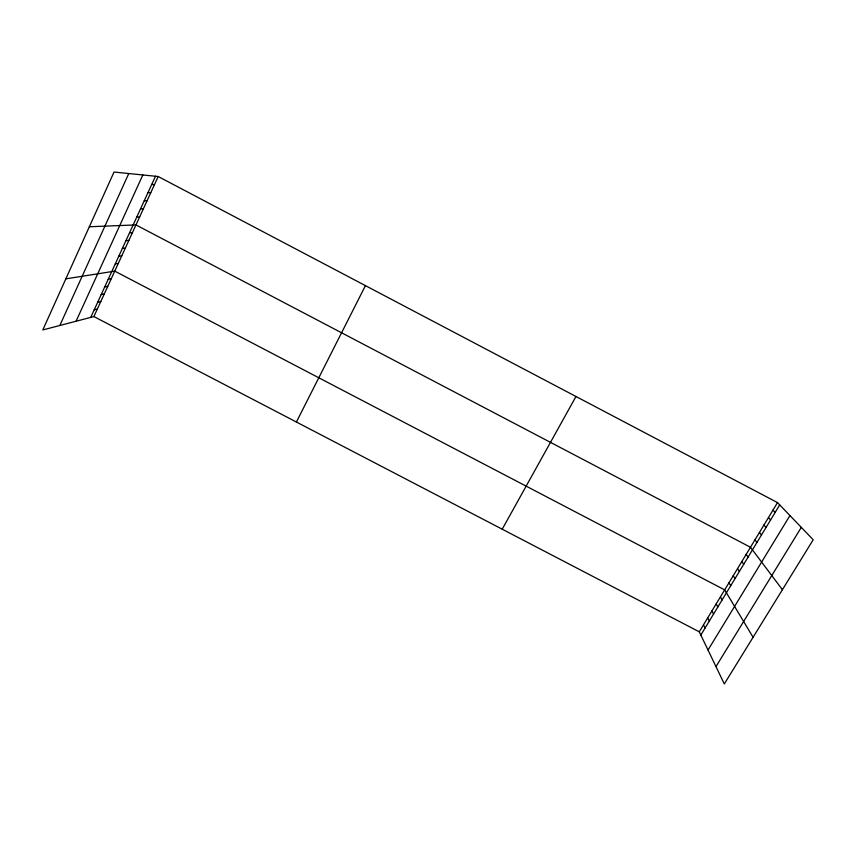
<?xml version="1.0" encoding="UTF-8"?>
<svg xmlns="http://www.w3.org/2000/svg" width="856" height="856" viewBox="0 0 856 856"><rect width="100%" height="100%" fill="white"/><g stroke="black" fill="none" stroke-linecap="round" stroke-linejoin="round"><path stroke-width="1.28" d="M59.824 325.494L128.774 173.543M76.077 321.225L142.834 174.956M90.736 317.383L155.492 176.24M93.882 316.56L158.2 176.518L777.515 502.611L813.2 539.762L724.304 683.955L699.277 631.824L93.882 316.56L42.8 329.956L114.019 172.045L158.2 176.518M296.401 422.019L365.437 285.637M502.215 529.201L575.981 396.499M699.277 631.824L777.515 502.611M700.829 635.045L779.709 504.901M708.019 650.025L789.949 515.558M715.98 666.61L801.302 527.382M94.213 309.808L97.338 309.037M97.702 302.2L100.794 301.494M101.19 294.582L104.272 293.929M104.7 286.942L107.749 286.353M108.209 279.281L111.248 278.746M65.859 278.842L114.747 271.127L724.668 589.891L753.087 637.26M115.271 263.894L118.256 263.477M118.824 256.169L121.777 255.816M122.376 248.422L125.308 248.122M125.939 240.643L128.849 240.408M129.513 232.853L132.402 232.682M89.345 226.754L135.965 224.925L750.477 547.262L782.416 589.698M136.799 216.964L139.646 216.921M140.523 208.864L143.337 208.885M144.247 200.743L147.029 200.828M147.981 192.6L150.742 192.75M151.726 184.436L154.465 184.639M772.968 510.101L775.129 512.444M768.453 517.58L770.571 519.977M763.937 525.038L766.013 527.489M759.433 532.464L761.476 534.968M754.949 539.879L756.95 542.437M746.143 554.421L748.08 557.085M741.82 561.557L743.725 564.275M737.519 568.662L739.381 571.433M733.218 575.756L735.047 578.581M728.938 582.84L730.724 585.707M720.41 596.932L722.122 599.895M716.162 603.94L717.842 606.968M711.925 610.938L713.572 614.009M707.698 617.925L709.314 621.039M703.482 624.88L705.066 628.047"/></g></svg>
